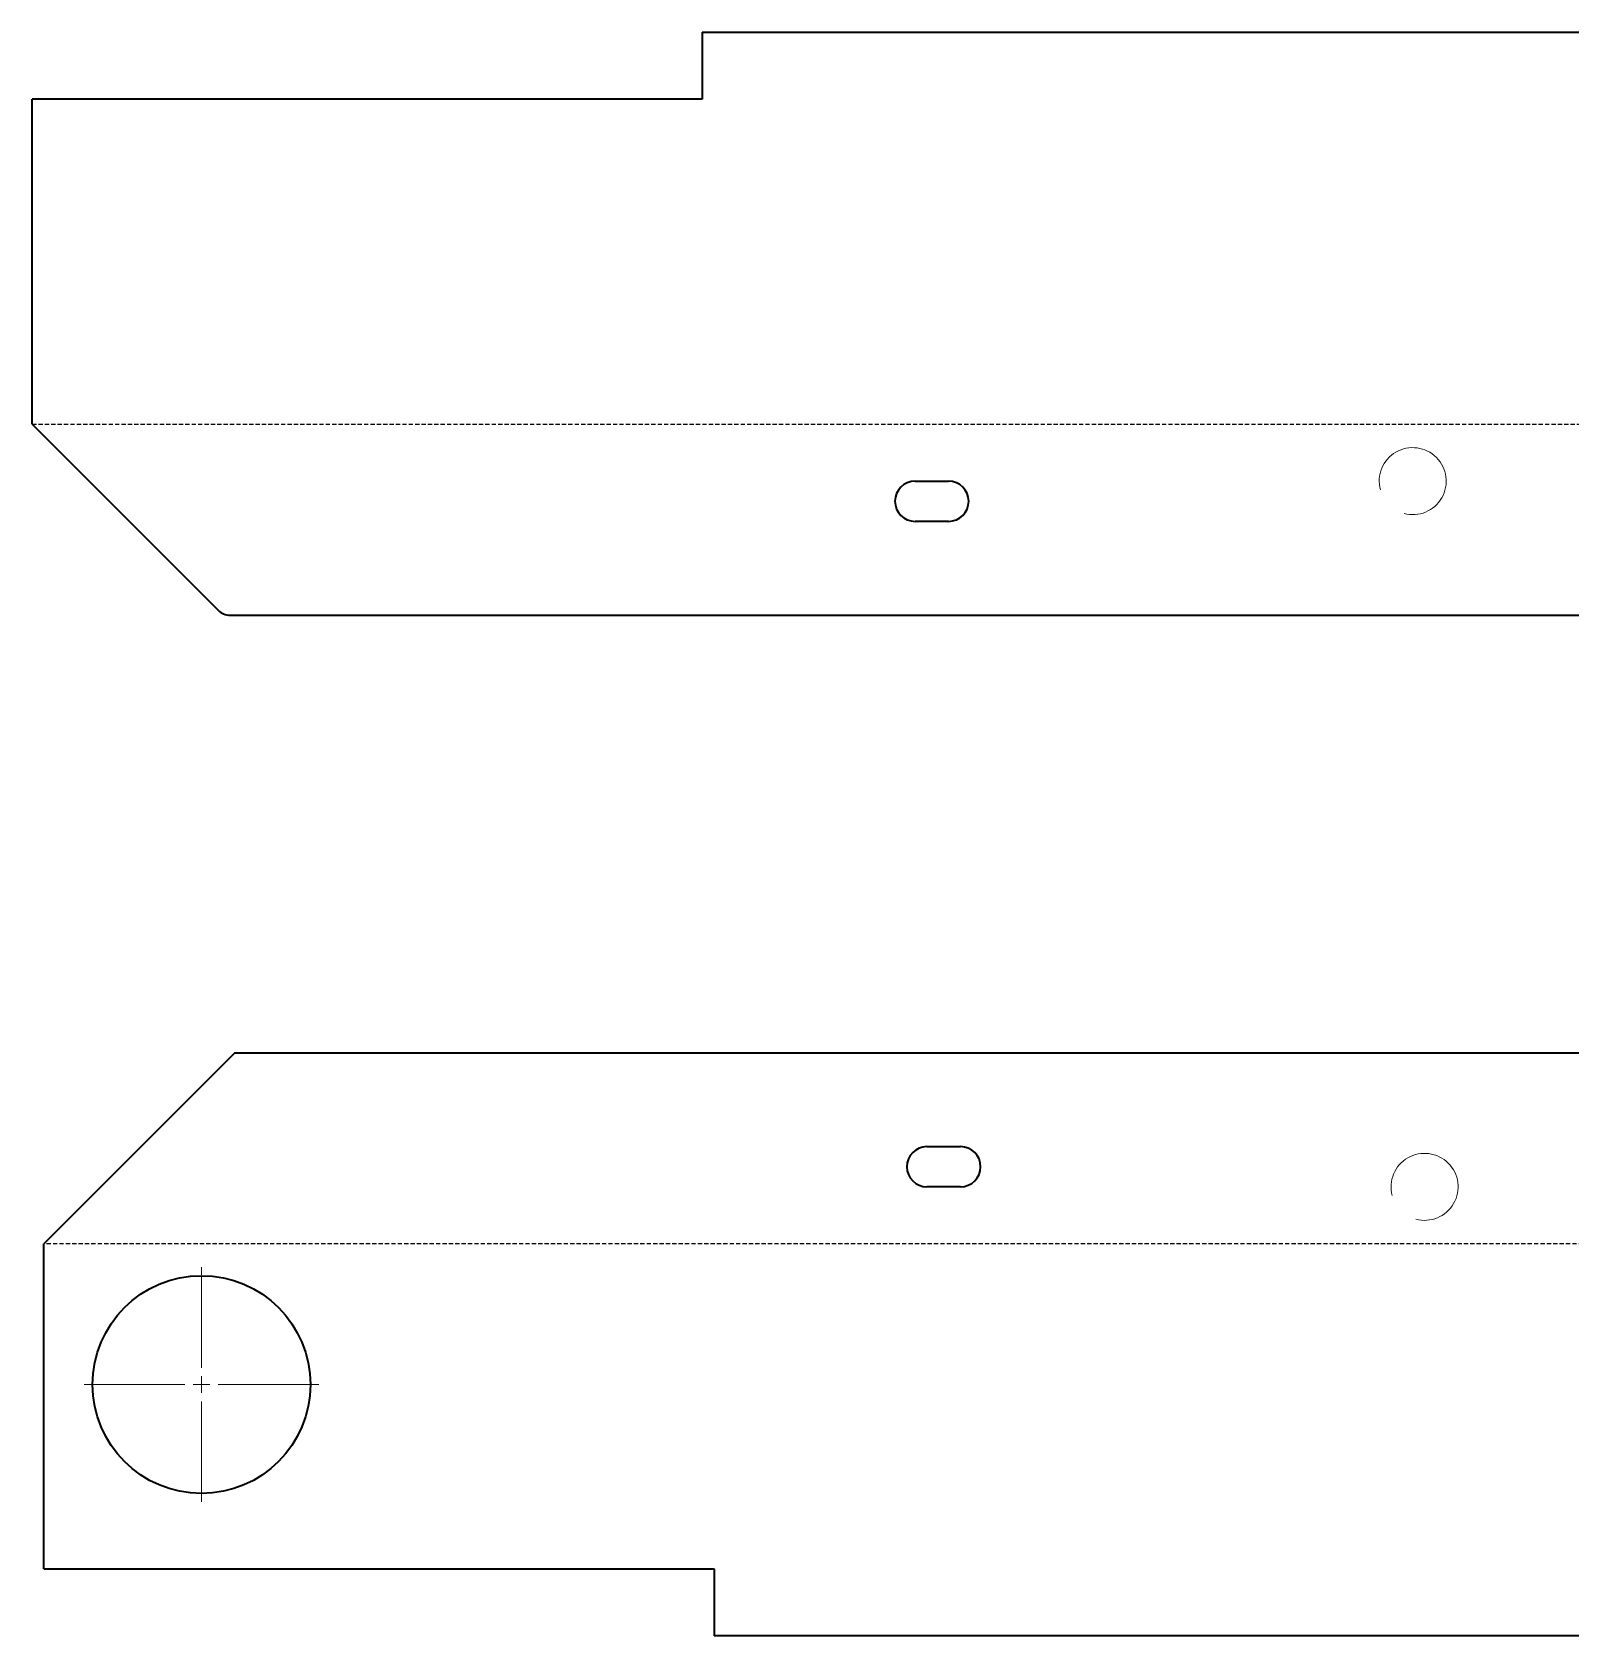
# Model space of a CAD drawing. Header units: millimetres. Extents: x -3368 to 3235, y -802 to 803.
# Drawn here: x -2796 to -2336.8, y 324.3 to 802.9 of the extents above; entities that cross this region are included whole.
import ezdxf

# ---------------------------------------------------------------- set-up
doc = ezdxf.new("R2010")
doc.units = ezdxf.units.MM
doc.linetypes.add('HIDDEN', pattern=[1.905, 1.27, -0.635])

# ---------------------------------------------------------------- blocks, each defined once
blk = doc.blocks.new('SW_CENTERMARKSYMBOL_2')
at = {"color": 0, "linetype": 'Continuous', "lineweight": 18}
for p, q in [((0, 5), (0, 35)), ((-5, 0), (-35, 0)), ((0, 0), (-2.5, 0)), ((0, 0), (0, 2.5)), ((0, 0), (0, -2.5)), ((0, 0), (2.5, 0)), ((5, 0), (35, 0)), ((0, -5), (0, -35))]:
    blk.add_line(p, q, dxfattribs=at)

msp = doc.modelspace()

# ---------------------------------------------------------------- linework, layer by layer
at = {"color": 7, "linetype": 'Continuous', "lineweight": 35}
for p, q in [((-2596.02, 802.92), (-607.02, 802.92)), ((-2596.02, 802.92), (-2596.02, 782.92)), ((-2796.02, 685.92), (-2796.02, 782.92)), ((-2596.02, 782.92), (-2796.02, 782.92)), ((-2796.02, 685.92), (-2740.49, 630.38)), ((-2532.52, 668.92), (-2522.52, 668.92)), ((-2522.52, 656.92), (-2532.52, 656.92)), ((-2736.95, 628.92), (-1700.52, 628.92)), ((-2735.47, 498.34), (-2792.47, 441.34)), ((-2735.47, 498.34), (-1691.97, 498.34)), ((-2528.97, 470.34), (-2518.97, 470.34)), ((-2518.97, 458.34), (-2528.97, 458.34)), ((-2792.47, 344.33), (-2792.47, 441.34)), ((-2792.47, 344.33), (-2592.47, 344.33)), ((-2592.47, 344.33), (-2592.47, 324.33)), ((-603.47, 324.33), (-2592.47, 324.33))]:
    msp.add_line(p, q, dxfattribs=at)
at = {"color": 7, "linetype": 'HIDDEN'}
for p, q in [((-2796.02, 685.92), (-607.02, 685.92)), ((-603.47, 441.33), (-2792.47, 441.33))]:
    msp.add_line(p, q, dxfattribs=at)
at = {"color": 7, "linetype": 'Continuous', "lineweight": 35}
msp.add_circle((-2745.47, 399.33), 32.5, dxfattribs=at)
at = {"color": 7, "linetype": 'Continuous', "lineweight": 18}
msp.add_arc((-2384.02, 668.92), 10, 255, 195, dxfattribs=at)
at = {"color": 7, "linetype": 'Continuous', "lineweight": 35}
for centre, radius, start, end in [((-2532.52, 662.92), 6, 90, 270), ((-2522.52, 662.92), 6, 270, 90), ((-2736.95, 633.92), 5, 225, 270), ((-2528.97, 464.34), 6, 90, 270), ((-2518.97, 464.34), 6, 270, 90)]:
    msp.add_arc(centre, radius, start, end, dxfattribs=at)
at = {"color": 7, "linetype": 'Continuous', "lineweight": 0}
msp.add_arc((-2380.47, 458.34), 10, 255, 195, dxfattribs=at)

# ---------------------------------------------------------------- block references
at = {"color": 7, "linetype": 'Continuous', "lineweight": 18}
msp.add_blockref('SW_CENTERMARKSYMBOL_2', (-2745.47, 399.33), dxfattribs=at)

doc.saveas('drawing.dxf')
